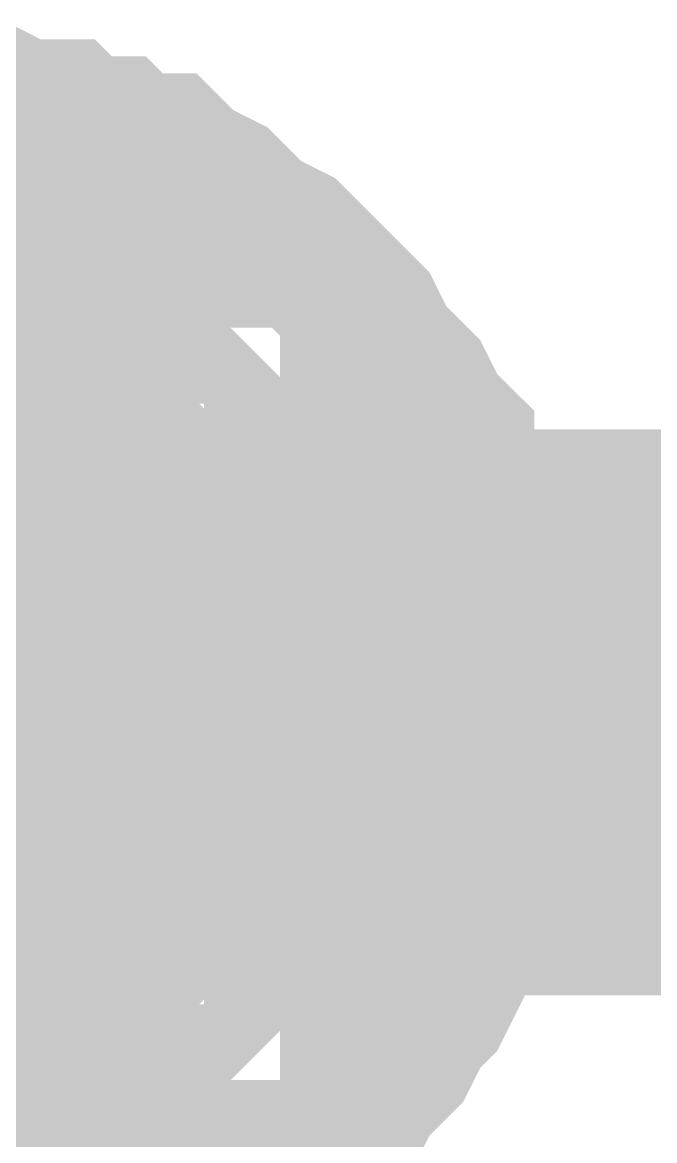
# Model space of a CAD drawing. Header units: inches. Extents: x 0 to 841, y 0 to 594.
# Drawn here: x 380.177 to 381.014, y 116.917 to 118.397 of the extents above; entities that cross this region are included whole.
import ezdxf

# ---------------------------------------------------------------- set-up
doc = ezdxf.new("R2010")
doc.units = ezdxf.units.IN
doc.layers.add('Sheet', color=255, linetype='Continuous')

msp = doc.modelspace()

# ---------------------------------------------------------------- linework, layer by layer
at = {"layer": 'Sheet'}
for points in [[(380.0086, 118.2475, 0.2997, 0.2997, 0), (380.0535, 118.2475, 0.2997, 0.2997, 0), (380.0984, 118.2475, 0.2997, 0.2997, 0), (380.1209, 118.2475, 0.2997, 0.2997, 0), (380.1658, 118.225, 0.2997, 0.2997, 0), (380.2107, 118.225, 0.2997, 0.2997, 0), (380.2331, 118.2026, 0.2997, 0.2997, 0), (380.2781, 118.2026, 0.2997, 0.2997, 0), (380.3005, 118.1801, 0.2997, 0.2997, 0), (380.3454, 118.1801, 0.2997, 0.2997, 0), (380.3679, 118.1577, 0.2997, 0.2997, 0), (380.4128, 118.1352, 0.2997, 0.2997, 0), (380.4353, 118.1127, 0.2997, 0.2997, 0), (380.4577, 118.0903, 0.2997, 0.2997, 0), (380.5026, 118.0678, 0.2997, 0.2997, 0), (380.5251, 118.0454, 0.2997, 0.2997, 0), (380.5476, 118.0229, 0.2997, 0.2997, 0), (380.57, 118.0005, 0.2997, 0.2997, 0), (380.5925, 117.978, 0.2997, 0.2997, 0), (380.6149, 117.9331, 0.2997, 0.2997, 0), (380.6374, 117.9106, 0.2997, 0.2997, 0), (380.6598, 117.8882, 0.2997, 0.2997, 0), (380.6823, 117.8432, 0.2997, 0.2997, 0), (380.7048, 117.8208, 0.2997, 0.2997, 0), (380.7048, 117.7759, 0.2997, 0.2997, 0), (380.7272, 117.7534, 0.2997, 0.2997, 0), (380.7272, 117.7085, 0.2997, 0.2997, 0), (380.7497, 117.686, 0.2997, 0.2997, 0), (380.7497, 117.6411, 0.2997, 0.2997, 0), (380.7721, 117.5962, 0.2997, 0.2997, 0), (380.7721, 117.5737, 0.2997, 0.2997, 0), (380.7721, 117.5288, 0.2997, 0.2997, 0), (380.7721, 117.4839, 0.2997, 0.2997, 0)], [(380.0086, 118.2475, 0.2997, 0.2997, 0), (380.0535, 118.2475, 0.2997, 0.2997, 0), (380.0984, 118.2475, 0.2997, 0.2997, 0), (380.1209, 118.2475, 0.2997, 0.2997, 0), (380.1658, 118.225, 0.2997, 0.2997, 0), (380.2107, 118.225, 0.2997, 0.2997, 0), (380.2331, 118.2026, 0.2997, 0.2997, 0), (380.2781, 118.2026, 0.2997, 0.2997, 0), (380.3005, 118.1801, 0.2997, 0.2997, 0), (380.3454, 118.1801, 0.2997, 0.2997, 0), (380.3679, 118.1577, 0.2997, 0.2997, 0), (380.4128, 118.1352, 0.2997, 0.2997, 0), (380.4353, 118.1127, 0.2997, 0.2997, 0), (380.4577, 118.0903, 0.2997, 0.2997, 0), (380.5026, 118.0678, 0.2997, 0.2997, 0), (380.5251, 118.0454, 0.2997, 0.2997, 0), (380.5476, 118.0229, 0.2997, 0.2997, 0), (380.57, 118.0005, 0.2997, 0.2997, 0), (380.5925, 117.978, 0.2997, 0.2997, 0), (380.6149, 117.9331, 0.2997, 0.2997, 0), (380.6374, 117.9106, 0.2997, 0.2997, 0), (380.6598, 117.8882, 0.2997, 0.2997, 0), (380.6823, 117.8432, 0.2997, 0.2997, 0), (380.7048, 117.8208, 0.2997, 0.2997, 0), (380.7048, 117.7759, 0.2997, 0.2997, 0), (380.7272, 117.7534, 0.2997, 0.2997, 0), (380.7272, 117.7085, 0.2997, 0.2997, 0), (380.7497, 117.686, 0.2997, 0.2997, 0), (380.7497, 117.6411, 0.2997, 0.2997, 0), (380.7721, 117.5962, 0.2997, 0.2997, 0), (380.7721, 117.5737, 0.2997, 0.2997, 0), (380.7721, 117.5288, 0.2997, 0.2997, 0), (380.7721, 117.4839, 0.2997, 0.2997, 0)], [(380.1209, 118.2475, 0.0991, 0.0991, 0), (380.1658, 118.225, 0.0991, 0.0991, 0), (380.2107, 118.225, 0.0991, 0.0991, 0), (380.2331, 118.2026, 0.0991, 0.0991, 0), (380.2781, 118.2026, 0.0991, 0.0991, 0), (380.3005, 118.1801, 0.0991, 0.0991, 0), (380.3454, 118.1801, 0.0991, 0.0991, 0), (380.3679, 118.1577, 0.0991, 0.0991, 0), (380.4128, 118.1352, 0.0991, 0.0991, 0), (380.4353, 118.1127, 0.0991, 0.0991, 0), (380.4577, 118.0903, 0.0991, 0.0991, 0), (380.5026, 118.0678, 0.0991, 0.0991, 0), (380.5251, 118.0454, 0.0991, 0.0991, 0), (380.5476, 118.0229, 0.0991, 0.0991, 0), (380.57, 118.0005, 0.0991, 0.0991, 0), (380.5925, 117.978, 0.0991, 0.0991, 0), (380.6149, 117.9331, 0.0991, 0.0991, 0), (380.6374, 117.9106, 0.0991, 0.0991, 0), (380.6598, 117.8882, 0.0991, 0.0991, 0), (380.6823, 117.8432, 0.0991, 0.0991, 0), (380.7048, 117.8208, 0.0991, 0.0991, 0), (380.7048, 117.7759, 0.0991, 0.0991, 0), (380.7272, 117.7534, 0.0991, 0.0991, 0), (380.7272, 117.7085, 0.0991, 0.0991, 0), (380.7497, 117.686, 0.0991, 0.0991, 0), (380.7497, 117.6411, 0.0991, 0.0991, 0), (380.7721, 117.5962, 0.0991, 0.0991, 0), (380.7721, 117.5737, 0.0991, 0.0991, 0), (380.7721, 117.5288, 0.0991, 0.0991, 0), (380.7721, 117.4839, 0.0991, 0.0991, 0)], [(380.1209, 118.2475, 0.0991, 0.0991, 0), (380.1658, 118.225, 0.0991, 0.0991, 0), (380.2107, 118.225, 0.0991, 0.0991, 0), (380.2331, 118.2026, 0.0991, 0.0991, 0), (380.2781, 118.2026, 0.0991, 0.0991, 0), (380.3005, 118.1801, 0.0991, 0.0991, 0), (380.3454, 118.1801, 0.0991, 0.0991, 0), (380.3679, 118.1577, 0.0991, 0.0991, 0), (380.4128, 118.1352, 0.0991, 0.0991, 0), (380.4353, 118.1127, 0.0991, 0.0991, 0), (380.4577, 118.0903, 0.0991, 0.0991, 0), (380.5026, 118.0678, 0.0991, 0.0991, 0), (380.5251, 118.0454, 0.0991, 0.0991, 0), (380.5476, 118.0229, 0.0991, 0.0991, 0), (380.57, 118.0005, 0.0991, 0.0991, 0), (380.5925, 117.978, 0.0991, 0.0991, 0), (380.6149, 117.9331, 0.0991, 0.0991, 0), (380.6374, 117.9106, 0.0991, 0.0991, 0), (380.6598, 117.8882, 0.0991, 0.0991, 0), (380.6823, 117.8432, 0.0991, 0.0991, 0), (380.7048, 117.8208, 0.0991, 0.0991, 0), (380.7048, 117.7759, 0.0991, 0.0991, 0), (380.7272, 117.7534, 0.0991, 0.0991, 0), (380.7272, 117.7085, 0.0991, 0.0991, 0), (380.7497, 117.686, 0.0991, 0.0991, 0), (380.7497, 117.6411, 0.0991, 0.0991, 0), (380.7721, 117.5962, 0.0991, 0.0991, 0), (380.7721, 117.5737, 0.0991, 0.0991, 0), (380.7721, 117.5288, 0.0991, 0.0991, 0), (380.7721, 117.4839, 0.0991, 0.0991, 0)], [(380.0086, 118.0005, 0.2997, 0.2997, 0), (380.031, 118.0005, 0.2997, 0.2997, 0), (380.0535, 118.0005, 0.2997, 0.2997, 0), (380.0984, 118.0005, 0.2997, 0.2997, 0), (380.1209, 118.0005, 0.2997, 0.2997, 0), (380.1433, 117.978, 0.2997, 0.2997, 0), (380.1658, 117.978, 0.2997, 0.2997, 0), (380.1882, 117.978, 0.2997, 0.2997, 0), (380.2107, 117.9555, 0.2997, 0.2997, 0), (380.2331, 117.9555, 0.2997, 0.2997, 0), (380.2556, 117.9331, 0.2997, 0.2997, 0), (380.2781, 117.9331, 0.2997, 0.2997, 0), (380.3005, 117.9106, 0.2997, 0.2997, 0), (380.323, 117.9106, 0.2997, 0.2997, 0), (380.3454, 117.8882, 0.2997, 0.2997, 0), (380.3679, 117.8657, 0.2997, 0.2997, 0), (380.3679, 117.8432, 0.2997, 0.2997, 0), (380.3904, 117.8432, 0.2997, 0.2997, 0), (380.4128, 117.8208, 0.2997, 0.2997, 0), (380.4353, 117.7983, 0.2997, 0.2997, 0), (380.4353, 117.7759, 0.2997, 0.2997, 0), (380.4577, 117.7534, 0.2997, 0.2997, 0), (380.4577, 117.7309, 0.2997, 0.2997, 0), (380.4802, 117.7085, 0.2997, 0.2997, 0), (380.4802, 117.686, 0.2997, 0.2997, 0), (380.5026, 117.6636, 0.2997, 0.2997, 0), (380.5026, 117.6411, 0.2997, 0.2997, 0), (380.5026, 117.6186, 0.2997, 0.2997, 0), (380.5251, 117.5962, 0.2997, 0.2997, 0), (380.5251, 117.5737, 0.2997, 0.2997, 0), (380.5251, 117.5288, 0.2997, 0.2997, 0), (380.5251, 117.5064, 0.2997, 0.2997, 0), (380.5251, 117.4839, 0.2997, 0.2997, 0)], [(380.0086, 118.0005, 0.2997, 0.2997, 0), (380.031, 118.0005, 0.2997, 0.2997, 0), (380.0535, 118.0005, 0.2997, 0.2997, 0), (380.0984, 118.0005, 0.2997, 0.2997, 0), (380.1209, 118.0005, 0.2997, 0.2997, 0), (380.1433, 117.978, 0.2997, 0.2997, 0), (380.1658, 117.978, 0.2997, 0.2997, 0), (380.1882, 117.978, 0.2997, 0.2997, 0), (380.2107, 117.9555, 0.2997, 0.2997, 0), (380.2331, 117.9555, 0.2997, 0.2997, 0), (380.2556, 117.9331, 0.2997, 0.2997, 0), (380.2781, 117.9331, 0.2997, 0.2997, 0), (380.3005, 117.9106, 0.2997, 0.2997, 0), (380.323, 117.9106, 0.2997, 0.2997, 0), (380.3454, 117.8882, 0.2997, 0.2997, 0), (380.3679, 117.8657, 0.2997, 0.2997, 0), (380.3679, 117.8432, 0.2997, 0.2997, 0), (380.3904, 117.8432, 0.2997, 0.2997, 0), (380.4128, 117.8208, 0.2997, 0.2997, 0), (380.4353, 117.7983, 0.2997, 0.2997, 0), (380.4353, 117.7759, 0.2997, 0.2997, 0), (380.4577, 117.7534, 0.2997, 0.2997, 0), (380.4577, 117.7309, 0.2997, 0.2997, 0), (380.4802, 117.7085, 0.2997, 0.2997, 0), (380.4802, 117.686, 0.2997, 0.2997, 0), (380.5026, 117.6636, 0.2997, 0.2997, 0), (380.5026, 117.6411, 0.2997, 0.2997, 0), (380.5026, 117.6186, 0.2997, 0.2997, 0), (380.5251, 117.5962, 0.2997, 0.2997, 0), (380.5251, 117.5737, 0.2997, 0.2997, 0), (380.5251, 117.5288, 0.2997, 0.2997, 0), (380.5251, 117.5064, 0.2997, 0.2997, 0), (380.5251, 117.4839, 0.2997, 0.2997, 0)], [(380.1209, 118.0005, 0.0991, 0.0991, 0), (380.1433, 117.978, 0.0991, 0.0991, 0), (380.1658, 117.978, 0.0991, 0.0991, 0), (380.1882, 117.978, 0.0991, 0.0991, 0), (380.2107, 117.9555, 0.0991, 0.0991, 0), (380.2331, 117.9555, 0.0991, 0.0991, 0), (380.2556, 117.9331, 0.0991, 0.0991, 0), (380.2781, 117.9331, 0.0991, 0.0991, 0), (380.3005, 117.9106, 0.0991, 0.0991, 0), (380.323, 117.9106, 0.0991, 0.0991, 0), (380.3454, 117.8882, 0.0991, 0.0991, 0), (380.3679, 117.8657, 0.0991, 0.0991, 0), (380.3679, 117.8432, 0.0991, 0.0991, 0), (380.3904, 117.8432, 0.0991, 0.0991, 0), (380.4128, 117.8208, 0.0991, 0.0991, 0), (380.4353, 117.7983, 0.0991, 0.0991, 0), (380.4353, 117.7759, 0.0991, 0.0991, 0), (380.4577, 117.7534, 0.0991, 0.0991, 0), (380.4577, 117.7309, 0.0991, 0.0991, 0), (380.4802, 117.7085, 0.0991, 0.0991, 0), (380.4802, 117.686, 0.0991, 0.0991, 0), (380.5026, 117.6636, 0.0991, 0.0991, 0), (380.5026, 117.6411, 0.0991, 0.0991, 0), (380.5026, 117.6186, 0.0991, 0.0991, 0), (380.5251, 117.5962, 0.0991, 0.0991, 0), (380.5251, 117.5737, 0.0991, 0.0991, 0), (380.5251, 117.5288, 0.0991, 0.0991, 0), (380.5251, 117.5064, 0.0991, 0.0991, 0), (380.5251, 117.4839, 0.0991, 0.0991, 0)], [(380.1209, 118.0005, 0.0991, 0.0991, 0), (380.1433, 117.978, 0.0991, 0.0991, 0), (380.1658, 117.978, 0.0991, 0.0991, 0), (380.1882, 117.978, 0.0991, 0.0991, 0), (380.2107, 117.9555, 0.0991, 0.0991, 0), (380.2331, 117.9555, 0.0991, 0.0991, 0), (380.2556, 117.9331, 0.0991, 0.0991, 0), (380.2781, 117.9331, 0.0991, 0.0991, 0), (380.3005, 117.9106, 0.0991, 0.0991, 0), (380.323, 117.9106, 0.0991, 0.0991, 0), (380.3454, 117.8882, 0.0991, 0.0991, 0), (380.3679, 117.8657, 0.0991, 0.0991, 0), (380.3679, 117.8432, 0.0991, 0.0991, 0), (380.3904, 117.8432, 0.0991, 0.0991, 0), (380.4128, 117.8208, 0.0991, 0.0991, 0), (380.4353, 117.7983, 0.0991, 0.0991, 0), (380.4353, 117.7759, 0.0991, 0.0991, 0), (380.4577, 117.7534, 0.0991, 0.0991, 0), (380.4577, 117.7309, 0.0991, 0.0991, 0), (380.4802, 117.7085, 0.0991, 0.0991, 0), (380.4802, 117.686, 0.0991, 0.0991, 0), (380.5026, 117.6636, 0.0991, 0.0991, 0), (380.5026, 117.6411, 0.0991, 0.0991, 0), (380.5026, 117.6186, 0.0991, 0.0991, 0), (380.5251, 117.5962, 0.0991, 0.0991, 0), (380.5251, 117.5737, 0.0991, 0.0991, 0), (380.5251, 117.5288, 0.0991, 0.0991, 0), (380.5251, 117.5064, 0.0991, 0.0991, 0), (380.5251, 117.4839, 0.0991, 0.0991, 0)], [(400.0185, 117.4839, 0.7493, 0.7493, 0), (395.0104, 117.4839, 0.7493, 0.7493, 0), (380.0086, 117.4839, 0.7493, 0.7493, 0), (372.5077, 117.4839, 0.7493, 0.7493, 0)], [(380.0086, 114.9909, 0.7493, 0.7493, 0), (380.0086, 117.4839, 0.7493, 0.7493, 0)], [(380.5251, 117.4839, 0.2997, 0.2997, 0), (380.5251, 117.4614, 0.2997, 0.2997, 0), (380.5251, 117.439, 0.2997, 0.2997, 0), (380.5251, 117.4165, 0.2997, 0.2997, 0), (380.5251, 117.3941, 0.2997, 0.2997, 0), (380.5026, 117.3716, 0.2997, 0.2997, 0), (380.5026, 117.3491, 0.2997, 0.2997, 0), (380.5026, 117.3042, 0.2997, 0.2997, 0), (380.4802, 117.2818, 0.2997, 0.2997, 0), (380.4802, 117.2818, 0.2997, 0.2997, 0), (380.4577, 117.2593, 0.2997, 0.2997, 0), (380.4577, 117.2368, 0.2997, 0.2997, 0), (380.4353, 117.2144, 0.2997, 0.2997, 0), (380.4353, 117.1919, 0.2997, 0.2997, 0), (380.4128, 117.1695, 0.2997, 0.2997, 0), (380.3904, 117.147, 0.2997, 0.2997, 0), (380.3679, 117.147, 0.2997, 0.2997, 0), (380.3679, 117.1245, 0.2997, 0.2997, 0), (380.3454, 117.1021, 0.2997, 0.2997, 0), (380.323, 117.0796, 0.2997, 0.2997, 0), (380.3005, 117.0796, 0.2997, 0.2997, 0), (380.2781, 117.0572, 0.2997, 0.2997, 0), (380.2556, 117.0572, 0.2997, 0.2997, 0), (380.2331, 117.0347, 0.2997, 0.2997, 0), (380.2107, 117.0347, 0.2997, 0.2997, 0), (380.1882, 117.0123, 0.2997, 0.2997, 0), (380.1658, 117.0123, 0.2997, 0.2997, 0), (380.1433, 117.0123, 0.2997, 0.2997, 0), (380.1209, 116.9898, 0.2997, 0.2997, 0), (380.0984, 116.9898, 0.2997, 0.2997, 0), (380.0535, 116.9898, 0.2997, 0.2997, 0), (380.031, 116.9898, 0.2997, 0.2997, 0), (380.0086, 116.9898, 0.2997, 0.2997, 0)], [(380.5251, 117.4839, 0.2997, 0.2997, 0), (380.5251, 117.4614, 0.2997, 0.2997, 0), (380.5251, 117.439, 0.2997, 0.2997, 0), (380.5251, 117.4165, 0.2997, 0.2997, 0), (380.5251, 117.3941, 0.2997, 0.2997, 0), (380.5026, 117.3716, 0.2997, 0.2997, 0), (380.5026, 117.3491, 0.2997, 0.2997, 0), (380.5026, 117.3042, 0.2997, 0.2997, 0), (380.4802, 117.2818, 0.2997, 0.2997, 0), (380.4802, 117.2818, 0.2997, 0.2997, 0), (380.4577, 117.2593, 0.2997, 0.2997, 0), (380.4577, 117.2368, 0.2997, 0.2997, 0), (380.4353, 117.2144, 0.2997, 0.2997, 0), (380.4353, 117.1919, 0.2997, 0.2997, 0), (380.4128, 117.1695, 0.2997, 0.2997, 0), (380.3904, 117.147, 0.2997, 0.2997, 0), (380.3679, 117.147, 0.2997, 0.2997, 0), (380.3679, 117.1245, 0.2997, 0.2997, 0), (380.3454, 117.1021, 0.2997, 0.2997, 0), (380.323, 117.0796, 0.2997, 0.2997, 0), (380.3005, 117.0796, 0.2997, 0.2997, 0), (380.2781, 117.0572, 0.2997, 0.2997, 0), (380.2556, 117.0572, 0.2997, 0.2997, 0), (380.2331, 117.0347, 0.2997, 0.2997, 0), (380.2107, 117.0347, 0.2997, 0.2997, 0), (380.1882, 117.0123, 0.2997, 0.2997, 0), (380.1658, 117.0123, 0.2997, 0.2997, 0), (380.1433, 117.0123, 0.2997, 0.2997, 0), (380.1209, 116.9898, 0.2997, 0.2997, 0), (380.0984, 116.9898, 0.2997, 0.2997, 0), (380.0535, 116.9898, 0.2997, 0.2997, 0), (380.031, 116.9898, 0.2997, 0.2997, 0), (380.0086, 116.9898, 0.2997, 0.2997, 0)], [(380.7721, 117.4839, 0.2997, 0.2997, 0), (380.7721, 117.439, 0.2997, 0.2997, 0), (380.7721, 117.4165, 0.2997, 0.2997, 0), (380.7721, 117.3716, 0.2997, 0.2997, 0), (380.7497, 117.3267, 0.2997, 0.2997, 0), (380.7497, 117.3042, 0.2997, 0.2997, 0), (380.7272, 117.2593, 0.2997, 0.2997, 0), (380.7272, 117.2368, 0.2997, 0.2997, 0), (380.7048, 117.1919, 0.2997, 0.2997, 0), (380.7048, 117.1695, 0.2997, 0.2997, 0), (380.6823, 117.1245, 0.2997, 0.2997, 0), (380.6598, 117.1021, 0.2997, 0.2997, 0), (380.6374, 117.0572, 0.2997, 0.2997, 0), (380.6149, 117.0347, 0.2997, 0.2997, 0), (380.5925, 117.0123, 0.2997, 0.2997, 0), (380.57, 116.9673, 0.2997, 0.2997, 0), (380.5476, 116.9449, 0.2997, 0.2997, 0), (380.5251, 116.9224, 0.2997, 0.2997, 0), (380.5026, 116.9, 0.2997, 0.2997, 0), (380.4577, 116.8775, 0.2997, 0.2997, 0), (380.4353, 116.855, 0.2997, 0.2997, 0), (380.4128, 116.8326, 0.2997, 0.2997, 0), (380.3679, 116.8101, 0.2997, 0.2997, 0), (380.3454, 116.7877, 0.2997, 0.2997, 0), (380.3005, 116.7877, 0.2997, 0.2997, 0), (380.2781, 116.7652, 0.2997, 0.2997, 0)], [(380.7721, 117.4839, 0.2997, 0.2997, 0), (380.7721, 117.439, 0.2997, 0.2997, 0), (380.7721, 117.4165, 0.2997, 0.2997, 0), (380.7721, 117.3716, 0.2997, 0.2997, 0), (380.7497, 117.3267, 0.2997, 0.2997, 0), (380.7497, 117.3042, 0.2997, 0.2997, 0), (380.7272, 117.2593, 0.2997, 0.2997, 0), (380.7272, 117.2368, 0.2997, 0.2997, 0), (380.7048, 117.1919, 0.2997, 0.2997, 0), (380.7048, 117.1695, 0.2997, 0.2997, 0), (380.6823, 117.1245, 0.2997, 0.2997, 0), (380.6598, 117.1021, 0.2997, 0.2997, 0), (380.6374, 117.0572, 0.2997, 0.2997, 0), (380.6149, 117.0347, 0.2997, 0.2997, 0), (380.5925, 117.0123, 0.2997, 0.2997, 0), (380.57, 116.9673, 0.2997, 0.2997, 0), (380.5476, 116.9449, 0.2997, 0.2997, 0), (380.5251, 116.9224, 0.2997, 0.2997, 0), (380.5026, 116.9, 0.2997, 0.2997, 0), (380.4577, 116.8775, 0.2997, 0.2997, 0), (380.4353, 116.855, 0.2997, 0.2997, 0), (380.4128, 116.8326, 0.2997, 0.2997, 0), (380.3679, 116.8101, 0.2997, 0.2997, 0), (380.3454, 116.7877, 0.2997, 0.2997, 0), (380.3005, 116.7877, 0.2997, 0.2997, 0), (380.2781, 116.7652, 0.2997, 0.2997, 0)], [(380.5251, 117.4839, 0.2997, 0.2997, 0), (380.5251, 117.4839, 0.2997, 0.2997, 0), (380.5251, 117.4839, 0.2997, 0.2997, 0), (380.5251, 117.4839, 0.2997, 0.2997, 0), (380.5251, 117.4839, 0.2997, 0.2997, 0), (380.5251, 117.4839, 0.2997, 0.2997, 0), (380.5251, 117.4839, 0.2997, 0.2997, 0), (380.5251, 117.4839, 0.2997, 0.2997, 0), (380.5251, 117.4839, 0.2997, 0.2997, 0), (380.5251, 117.4839, 0.2997, 0.2997, 0), (380.5251, 117.4839, 0.2997, 0.2997, 0), (380.5251, 117.4839, 0.2997, 0.2997, 0), (380.5251, 117.4839, 0.2997, 0.2997, 0), (380.5251, 117.4839, 0.2997, 0.2997, 0), (380.5251, 117.4839, 0.2997, 0.2997, 0), (380.5251, 117.4839, 0.2997, 0.2997, 0), (380.5251, 117.4839, 0.2997, 0.2997, 0), (380.5251, 117.4839, 0.2997, 0.2997, 0), (380.5251, 117.4839, 0.2997, 0.2997, 0), (380.5251, 117.4839, 0.2997, 0.2997, 0), (380.5251, 117.4839, 0.2997, 0.2997, 0), (380.5251, 117.4839, 0.2997, 0.2997, 0), (380.5251, 117.4839, 0.2997, 0.2997, 0), (380.5251, 117.4839, 0.2997, 0.2997, 0), (380.5251, 117.4839, 0.2997, 0.2997, 0), (380.5251, 117.4839, 0.2997, 0.2997, 0), (380.5251, 117.4839, 0.2997, 0.2997, 0), (380.5251, 117.4839, 0.2997, 0.2997, 0), (380.5251, 117.4839, 0.2997, 0.2997, 0), (380.5251, 117.4839, 0.2997, 0.2997, 0), (380.5251, 117.4839, 0.2997, 0.2997, 0), (380.5251, 117.4839, 0.2997, 0.2997, 0), (380.5251, 117.4839, 0.2997, 0.2997, 0)], [(380.5251, 117.4839, 0.2997, 0.2997, 0), (380.5251, 117.4839, 0.2997, 0.2997, 0)], [(380.5251, 117.4839, 0.2997, 0.2997, 0), (380.5251, 117.4839, 0.2997, 0.2997, 0), (380.5251, 117.4839, 0.2997, 0.2997, 0), (380.5251, 117.4839, 0.2997, 0.2997, 0), (380.5251, 117.4839, 0.2997, 0.2997, 0), (380.5251, 117.4839, 0.2997, 0.2997, 0), (380.5251, 117.4839, 0.2997, 0.2997, 0), (380.5251, 117.4839, 0.2997, 0.2997, 0), (380.5251, 117.4839, 0.2997, 0.2997, 0), (380.5251, 117.4839, 0.2997, 0.2997, 0), (380.5251, 117.4839, 0.2997, 0.2997, 0), (380.5251, 117.4839, 0.2997, 0.2997, 0), (380.5251, 117.4839, 0.2997, 0.2997, 0), (380.5251, 117.4839, 0.2997, 0.2997, 0), (380.5251, 117.4839, 0.2997, 0.2997, 0), (380.5251, 117.4839, 0.2997, 0.2997, 0), (380.5251, 117.4839, 0.2997, 0.2997, 0), (380.5251, 117.4839, 0.2997, 0.2997, 0), (380.5251, 117.4839, 0.2997, 0.2997, 0), (380.5251, 117.4839, 0.2997, 0.2997, 0), (380.5251, 117.4839, 0.2997, 0.2997, 0), (380.5251, 117.4839, 0.2997, 0.2997, 0), (380.5251, 117.4839, 0.2997, 0.2997, 0), (380.5251, 117.4839, 0.2997, 0.2997, 0), (380.5251, 117.4839, 0.2997, 0.2997, 0), (380.5251, 117.4839, 0.2997, 0.2997, 0), (380.5251, 117.4839, 0.2997, 0.2997, 0), (380.5251, 117.4839, 0.2997, 0.2997, 0), (380.5251, 117.4839, 0.2997, 0.2997, 0), (380.5251, 117.4839, 0.2997, 0.2997, 0), (380.5251, 117.4839, 0.2997, 0.2997, 0), (380.5251, 117.4839, 0.2997, 0.2997, 0), (380.5251, 117.4839, 0.2997, 0.2997, 0)], [(380.5251, 117.4839, 0.2997, 0.2997, 0), (380.5251, 117.4839, 0.2997, 0.2997, 0)], [(380.7721, 117.4839, 0.2997, 0.2997, 0), (380.7721, 117.4839, 0.2997, 0.2997, 0), (380.7721, 117.4839, 0.2997, 0.2997, 0), (380.7721, 117.4839, 0.2997, 0.2997, 0), (380.7721, 117.4839, 0.2997, 0.2997, 0), (380.7721, 117.4839, 0.2997, 0.2997, 0), (380.7721, 117.4839, 0.2997, 0.2997, 0), (380.7721, 117.4839, 0.2997, 0.2997, 0), (380.7721, 117.4839, 0.2997, 0.2997, 0), (380.7721, 117.4839, 0.2997, 0.2997, 0), (380.7721, 117.4839, 0.2997, 0.2997, 0), (380.7721, 117.4839, 0.2997, 0.2997, 0), (380.7721, 117.4839, 0.2997, 0.2997, 0), (380.7721, 117.4839, 0.2997, 0.2997, 0), (380.7721, 117.4839, 0.2997, 0.2997, 0), (380.7721, 117.4839, 0.2997, 0.2997, 0), (380.7721, 117.4839, 0.2997, 0.2997, 0), (380.7721, 117.4839, 0.2997, 0.2997, 0), (380.7721, 117.4839, 0.2997, 0.2997, 0), (380.7721, 117.4839, 0.2997, 0.2997, 0), (380.7721, 117.4839, 0.2997, 0.2997, 0), (380.7721, 117.4839, 0.2997, 0.2997, 0), (380.7721, 117.4839, 0.2997, 0.2997, 0), (380.7721, 117.4839, 0.2997, 0.2997, 0), (380.7721, 117.4839, 0.2997, 0.2997, 0), (380.7721, 117.4839, 0.2997, 0.2997, 0), (380.7721, 117.4839, 0.2997, 0.2997, 0), (380.7721, 117.4839, 0.2997, 0.2997, 0), (380.7721, 117.4839, 0.2997, 0.2997, 0), (380.7721, 117.4839, 0.2997, 0.2997, 0), (380.7721, 117.4839, 0.2997, 0.2997, 0), (380.7721, 117.4839, 0.2997, 0.2997, 0), (380.7721, 117.4839, 0.2997, 0.2997, 0)], [(380.7721, 117.4839, 0.2997, 0.2997, 0), (380.7721, 117.4839, 0.2997, 0.2997, 0)], [(380.7721, 117.4839, 0.2997, 0.2997, 0), (380.7721, 117.4839, 0.2997, 0.2997, 0), (380.7721, 117.4839, 0.2997, 0.2997, 0), (380.7721, 117.4839, 0.2997, 0.2997, 0), (380.7721, 117.4839, 0.2997, 0.2997, 0), (380.7721, 117.4839, 0.2997, 0.2997, 0), (380.7721, 117.4839, 0.2997, 0.2997, 0), (380.7721, 117.4839, 0.2997, 0.2997, 0), (380.7721, 117.4839, 0.2997, 0.2997, 0), (380.7721, 117.4839, 0.2997, 0.2997, 0), (380.7721, 117.4839, 0.2997, 0.2997, 0), (380.7721, 117.4839, 0.2997, 0.2997, 0), (380.7721, 117.4839, 0.2997, 0.2997, 0), (380.7721, 117.4839, 0.2997, 0.2997, 0), (380.7721, 117.4839, 0.2997, 0.2997, 0), (380.7721, 117.4839, 0.2997, 0.2997, 0), (380.7721, 117.4839, 0.2997, 0.2997, 0), (380.7721, 117.4839, 0.2997, 0.2997, 0), (380.7721, 117.4839, 0.2997, 0.2997, 0), (380.7721, 117.4839, 0.2997, 0.2997, 0), (380.7721, 117.4839, 0.2997, 0.2997, 0), (380.7721, 117.4839, 0.2997, 0.2997, 0), (380.7721, 117.4839, 0.2997, 0.2997, 0), (380.7721, 117.4839, 0.2997, 0.2997, 0), (380.7721, 117.4839, 0.2997, 0.2997, 0), (380.7721, 117.4839, 0.2997, 0.2997, 0), (380.7721, 117.4839, 0.2997, 0.2997, 0), (380.7721, 117.4839, 0.2997, 0.2997, 0), (380.7721, 117.4839, 0.2997, 0.2997, 0), (380.7721, 117.4839, 0.2997, 0.2997, 0), (380.7721, 117.4839, 0.2997, 0.2997, 0), (380.7721, 117.4839, 0.2997, 0.2997, 0), (380.7721, 117.4839, 0.2997, 0.2997, 0)], [(380.7721, 117.4839, 0.2997, 0.2997, 0), (380.7721, 117.4839, 0.2997, 0.2997, 0)], [(380.5251, 117.4839, 0.0991, 0.0991, 0), (380.5251, 117.4614, 0.0991, 0.0991, 0), (380.5251, 117.439, 0.0991, 0.0991, 0), (380.5251, 117.4165, 0.0991, 0.0991, 0), (380.5251, 117.3941, 0.0991, 0.0991, 0), (380.5026, 117.3716, 0.0991, 0.0991, 0), (380.5026, 117.3491, 0.0991, 0.0991, 0), (380.5026, 117.3042, 0.0991, 0.0991, 0), (380.4802, 117.2818, 0.0991, 0.0991, 0), (380.4802, 117.2818, 0.0991, 0.0991, 0), (380.4577, 117.2593, 0.0991, 0.0991, 0), (380.4577, 117.2368, 0.0991, 0.0991, 0), (380.4353, 117.2144, 0.0991, 0.0991, 0), (380.4353, 117.1919, 0.0991, 0.0991, 0), (380.4128, 117.1695, 0.0991, 0.0991, 0), (380.3904, 117.147, 0.0991, 0.0991, 0), (380.3679, 117.147, 0.0991, 0.0991, 0), (380.3679, 117.1245, 0.0991, 0.0991, 0), (380.3454, 117.1021, 0.0991, 0.0991, 0), (380.323, 117.0796, 0.0991, 0.0991, 0), (380.3005, 117.0796, 0.0991, 0.0991, 0), (380.2781, 117.0572, 0.0991, 0.0991, 0), (380.2556, 117.0572, 0.0991, 0.0991, 0), (380.2331, 117.0347, 0.0991, 0.0991, 0), (380.2107, 117.0347, 0.0991, 0.0991, 0), (380.1882, 117.0123, 0.0991, 0.0991, 0), (380.1658, 117.0123, 0.0991, 0.0991, 0), (380.1433, 117.0123, 0.0991, 0.0991, 0), (380.1209, 116.9898, 0.0991, 0.0991, 0)], [(380.5251, 117.4839, 0.0991, 0.0991, 0), (380.5251, 117.4614, 0.0991, 0.0991, 0), (380.5251, 117.439, 0.0991, 0.0991, 0), (380.5251, 117.4165, 0.0991, 0.0991, 0), (380.5251, 117.3941, 0.0991, 0.0991, 0), (380.5026, 117.3716, 0.0991, 0.0991, 0), (380.5026, 117.3491, 0.0991, 0.0991, 0), (380.5026, 117.3042, 0.0991, 0.0991, 0), (380.4802, 117.2818, 0.0991, 0.0991, 0), (380.4802, 117.2818, 0.0991, 0.0991, 0), (380.4577, 117.2593, 0.0991, 0.0991, 0), (380.4577, 117.2368, 0.0991, 0.0991, 0), (380.4353, 117.2144, 0.0991, 0.0991, 0), (380.4353, 117.1919, 0.0991, 0.0991, 0), (380.4128, 117.1695, 0.0991, 0.0991, 0), (380.3904, 117.147, 0.0991, 0.0991, 0), (380.3679, 117.147, 0.0991, 0.0991, 0), (380.3679, 117.1245, 0.0991, 0.0991, 0), (380.3454, 117.1021, 0.0991, 0.0991, 0), (380.323, 117.0796, 0.0991, 0.0991, 0), (380.3005, 117.0796, 0.0991, 0.0991, 0), (380.2781, 117.0572, 0.0991, 0.0991, 0), (380.2556, 117.0572, 0.0991, 0.0991, 0), (380.2331, 117.0347, 0.0991, 0.0991, 0), (380.2107, 117.0347, 0.0991, 0.0991, 0), (380.1882, 117.0123, 0.0991, 0.0991, 0), (380.1658, 117.0123, 0.0991, 0.0991, 0), (380.1433, 117.0123, 0.0991, 0.0991, 0), (380.1209, 116.9898, 0.0991, 0.0991, 0)], [(380.7721, 117.4839, 0.0991, 0.0991, 0), (380.7721, 117.439, 0.0991, 0.0991, 0), (380.7721, 117.4165, 0.0991, 0.0991, 0), (380.7721, 117.3716, 0.0991, 0.0991, 0), (380.7497, 117.3267, 0.0991, 0.0991, 0), (380.7497, 117.3042, 0.0991, 0.0991, 0), (380.7272, 117.2593, 0.0991, 0.0991, 0), (380.7272, 117.2368, 0.0991, 0.0991, 0), (380.7048, 117.1919, 0.0991, 0.0991, 0), (380.7048, 117.1695, 0.0991, 0.0991, 0), (380.6823, 117.1245, 0.0991, 0.0991, 0), (380.6598, 117.1021, 0.0991, 0.0991, 0), (380.6374, 117.0572, 0.0991, 0.0991, 0), (380.6149, 117.0347, 0.0991, 0.0991, 0), (380.5925, 117.0123, 0.0991, 0.0991, 0), (380.57, 116.9673, 0.0991, 0.0991, 0), (380.5476, 116.9449, 0.0991, 0.0991, 0), (380.5251, 116.9224, 0.0991, 0.0991, 0), (380.5026, 116.9, 0.0991, 0.0991, 0), (380.4577, 116.8775, 0.0991, 0.0991, 0), (380.4353, 116.855, 0.0991, 0.0991, 0)], [(380.7721, 117.4839, 0.0991, 0.0991, 0), (380.7721, 117.439, 0.0991, 0.0991, 0), (380.7721, 117.4165, 0.0991, 0.0991, 0), (380.7721, 117.3716, 0.0991, 0.0991, 0), (380.7497, 117.3267, 0.0991, 0.0991, 0), (380.7497, 117.3042, 0.0991, 0.0991, 0), (380.7272, 117.2593, 0.0991, 0.0991, 0), (380.7272, 117.2368, 0.0991, 0.0991, 0), (380.7048, 117.1919, 0.0991, 0.0991, 0), (380.7048, 117.1695, 0.0991, 0.0991, 0), (380.6823, 117.1245, 0.0991, 0.0991, 0), (380.6598, 117.1021, 0.0991, 0.0991, 0), (380.6374, 117.0572, 0.0991, 0.0991, 0), (380.6149, 117.0347, 0.0991, 0.0991, 0), (380.5925, 117.0123, 0.0991, 0.0991, 0), (380.57, 116.9673, 0.0991, 0.0991, 0), (380.5476, 116.9449, 0.0991, 0.0991, 0), (380.5251, 116.9224, 0.0991, 0.0991, 0), (380.5026, 116.9, 0.0991, 0.0991, 0), (380.4577, 116.8775, 0.0991, 0.0991, 0), (380.4353, 116.855, 0.0991, 0.0991, 0)], [(380.5251, 117.4839, 0.0991, 0.0991, 0), (380.5251, 117.4839, 0.0991, 0.0991, 0), (380.5251, 117.4839, 0.0991, 0.0991, 0), (380.5251, 117.4839, 0.0991, 0.0991, 0), (380.5251, 117.4839, 0.0991, 0.0991, 0), (380.5251, 117.4839, 0.0991, 0.0991, 0), (380.5251, 117.4839, 0.0991, 0.0991, 0), (380.5251, 117.4839, 0.0991, 0.0991, 0), (380.5251, 117.4839, 0.0991, 0.0991, 0), (380.5251, 117.4839, 0.0991, 0.0991, 0), (380.5251, 117.4839, 0.0991, 0.0991, 0), (380.5251, 117.4839, 0.0991, 0.0991, 0), (380.5251, 117.4839, 0.0991, 0.0991, 0), (380.5251, 117.4839, 0.0991, 0.0991, 0), (380.5251, 117.4839, 0.0991, 0.0991, 0), (380.5251, 117.4839, 0.0991, 0.0991, 0), (380.5251, 117.4839, 0.0991, 0.0991, 0), (380.5251, 117.4839, 0.0991, 0.0991, 0), (380.5251, 117.4839, 0.0991, 0.0991, 0), (380.5251, 117.4839, 0.0991, 0.0991, 0), (380.5251, 117.4839, 0.0991, 0.0991, 0), (380.5251, 117.4839, 0.0991, 0.0991, 0), (380.5251, 117.4839, 0.0991, 0.0991, 0), (380.5251, 117.4839, 0.0991, 0.0991, 0), (380.5251, 117.4839, 0.0991, 0.0991, 0), (380.5251, 117.4839, 0.0991, 0.0991, 0), (380.5251, 117.4839, 0.0991, 0.0991, 0), (380.5251, 117.4839, 0.0991, 0.0991, 0), (380.5251, 117.4839, 0.0991, 0.0991, 0), (380.5251, 117.4839, 0.0991, 0.0991, 0), (380.5251, 117.4839, 0.0991, 0.0991, 0), (380.5251, 117.4839, 0.0991, 0.0991, 0), (380.5251, 117.4839, 0.0991, 0.0991, 0)], [(380.5251, 117.4839, 0.0991, 0.0991, 0), (380.5251, 117.4839, 0.0991, 0.0991, 0)], [(380.5251, 117.4839, 0.0991, 0.0991, 0), (380.5251, 117.4839, 0.0991, 0.0991, 0), (380.5251, 117.4839, 0.0991, 0.0991, 0), (380.5251, 117.4839, 0.0991, 0.0991, 0), (380.5251, 117.4839, 0.0991, 0.0991, 0), (380.5251, 117.4839, 0.0991, 0.0991, 0), (380.5251, 117.4839, 0.0991, 0.0991, 0), (380.5251, 117.4839, 0.0991, 0.0991, 0), (380.5251, 117.4839, 0.0991, 0.0991, 0), (380.5251, 117.4839, 0.0991, 0.0991, 0), (380.5251, 117.4839, 0.0991, 0.0991, 0), (380.5251, 117.4839, 0.0991, 0.0991, 0), (380.5251, 117.4839, 0.0991, 0.0991, 0), (380.5251, 117.4839, 0.0991, 0.0991, 0), (380.5251, 117.4839, 0.0991, 0.0991, 0), (380.5251, 117.4839, 0.0991, 0.0991, 0), (380.5251, 117.4839, 0.0991, 0.0991, 0), (380.5251, 117.4839, 0.0991, 0.0991, 0), (380.5251, 117.4839, 0.0991, 0.0991, 0), (380.5251, 117.4839, 0.0991, 0.0991, 0), (380.5251, 117.4839, 0.0991, 0.0991, 0), (380.5251, 117.4839, 0.0991, 0.0991, 0), (380.5251, 117.4839, 0.0991, 0.0991, 0), (380.5251, 117.4839, 0.0991, 0.0991, 0), (380.5251, 117.4839, 0.0991, 0.0991, 0), (380.5251, 117.4839, 0.0991, 0.0991, 0), (380.5251, 117.4839, 0.0991, 0.0991, 0), (380.5251, 117.4839, 0.0991, 0.0991, 0), (380.5251, 117.4839, 0.0991, 0.0991, 0), (380.5251, 117.4839, 0.0991, 0.0991, 0), (380.5251, 117.4839, 0.0991, 0.0991, 0), (380.5251, 117.4839, 0.0991, 0.0991, 0), (380.5251, 117.4839, 0.0991, 0.0991, 0)], [(380.5251, 117.4839, 0.0991, 0.0991, 0), (380.5251, 117.4839, 0.0991, 0.0991, 0)], [(380.7721, 117.4839, 0.0991, 0.0991, 0), (380.7721, 117.4839, 0.0991, 0.0991, 0), (380.7721, 117.4839, 0.0991, 0.0991, 0), (380.7721, 117.4839, 0.0991, 0.0991, 0), (380.7721, 117.4839, 0.0991, 0.0991, 0), (380.7721, 117.4839, 0.0991, 0.0991, 0), (380.7721, 117.4839, 0.0991, 0.0991, 0), (380.7721, 117.4839, 0.0991, 0.0991, 0), (380.7721, 117.4839, 0.0991, 0.0991, 0), (380.7721, 117.4839, 0.0991, 0.0991, 0), (380.7721, 117.4839, 0.0991, 0.0991, 0), (380.7721, 117.4839, 0.0991, 0.0991, 0), (380.7721, 117.4839, 0.0991, 0.0991, 0), (380.7721, 117.4839, 0.0991, 0.0991, 0), (380.7721, 117.4839, 0.0991, 0.0991, 0), (380.7721, 117.4839, 0.0991, 0.0991, 0), (380.7721, 117.4839, 0.0991, 0.0991, 0), (380.7721, 117.4839, 0.0991, 0.0991, 0), (380.7721, 117.4839, 0.0991, 0.0991, 0), (380.7721, 117.4839, 0.0991, 0.0991, 0), (380.7721, 117.4839, 0.0991, 0.0991, 0), (380.7721, 117.4839, 0.0991, 0.0991, 0), (380.7721, 117.4839, 0.0991, 0.0991, 0), (380.7721, 117.4839, 0.0991, 0.0991, 0), (380.7721, 117.4839, 0.0991, 0.0991, 0), (380.7721, 117.4839, 0.0991, 0.0991, 0), (380.7721, 117.4839, 0.0991, 0.0991, 0), (380.7721, 117.4839, 0.0991, 0.0991, 0), (380.7721, 117.4839, 0.0991, 0.0991, 0), (380.7721, 117.4839, 0.0991, 0.0991, 0), (380.7721, 117.4839, 0.0991, 0.0991, 0), (380.7721, 117.4839, 0.0991, 0.0991, 0), (380.7721, 117.4839, 0.0991, 0.0991, 0)], [(380.7721, 117.4839, 0.0991, 0.0991, 0), (380.7721, 117.4839, 0.0991, 0.0991, 0)], [(380.7721, 117.4839, 0.0991, 0.0991, 0), (380.7721, 117.4839, 0.0991, 0.0991, 0), (380.7721, 117.4839, 0.0991, 0.0991, 0), (380.7721, 117.4839, 0.0991, 0.0991, 0), (380.7721, 117.4839, 0.0991, 0.0991, 0), (380.7721, 117.4839, 0.0991, 0.0991, 0), (380.7721, 117.4839, 0.0991, 0.0991, 0), (380.7721, 117.4839, 0.0991, 0.0991, 0), (380.7721, 117.4839, 0.0991, 0.0991, 0), (380.7721, 117.4839, 0.0991, 0.0991, 0), (380.7721, 117.4839, 0.0991, 0.0991, 0), (380.7721, 117.4839, 0.0991, 0.0991, 0), (380.7721, 117.4839, 0.0991, 0.0991, 0), (380.7721, 117.4839, 0.0991, 0.0991, 0), (380.7721, 117.4839, 0.0991, 0.0991, 0), (380.7721, 117.4839, 0.0991, 0.0991, 0), (380.7721, 117.4839, 0.0991, 0.0991, 0), (380.7721, 117.4839, 0.0991, 0.0991, 0), (380.7721, 117.4839, 0.0991, 0.0991, 0), (380.7721, 117.4839, 0.0991, 0.0991, 0), (380.7721, 117.4839, 0.0991, 0.0991, 0), (380.7721, 117.4839, 0.0991, 0.0991, 0), (380.7721, 117.4839, 0.0991, 0.0991, 0), (380.7721, 117.4839, 0.0991, 0.0991, 0), (380.7721, 117.4839, 0.0991, 0.0991, 0), (380.7721, 117.4839, 0.0991, 0.0991, 0), (380.7721, 117.4839, 0.0991, 0.0991, 0), (380.7721, 117.4839, 0.0991, 0.0991, 0), (380.7721, 117.4839, 0.0991, 0.0991, 0), (380.7721, 117.4839, 0.0991, 0.0991, 0), (380.7721, 117.4839, 0.0991, 0.0991, 0), (380.7721, 117.4839, 0.0991, 0.0991, 0), (380.7721, 117.4839, 0.0991, 0.0991, 0)], [(380.7721, 117.4839, 0.0991, 0.0991, 0), (380.7721, 117.4839, 0.0991, 0.0991, 0)]]:
    msp.add_lwpolyline(points, format="xyseb", dxfattribs=at)
msp.add_lwpolyline([(379.746, 117.5, 0.508, 0.508, 1), (380.254, 117.5, 0.508, 0.508, 1)], format="xyseb", close=True, dxfattribs=at)

doc.saveas('drawing.dxf')
